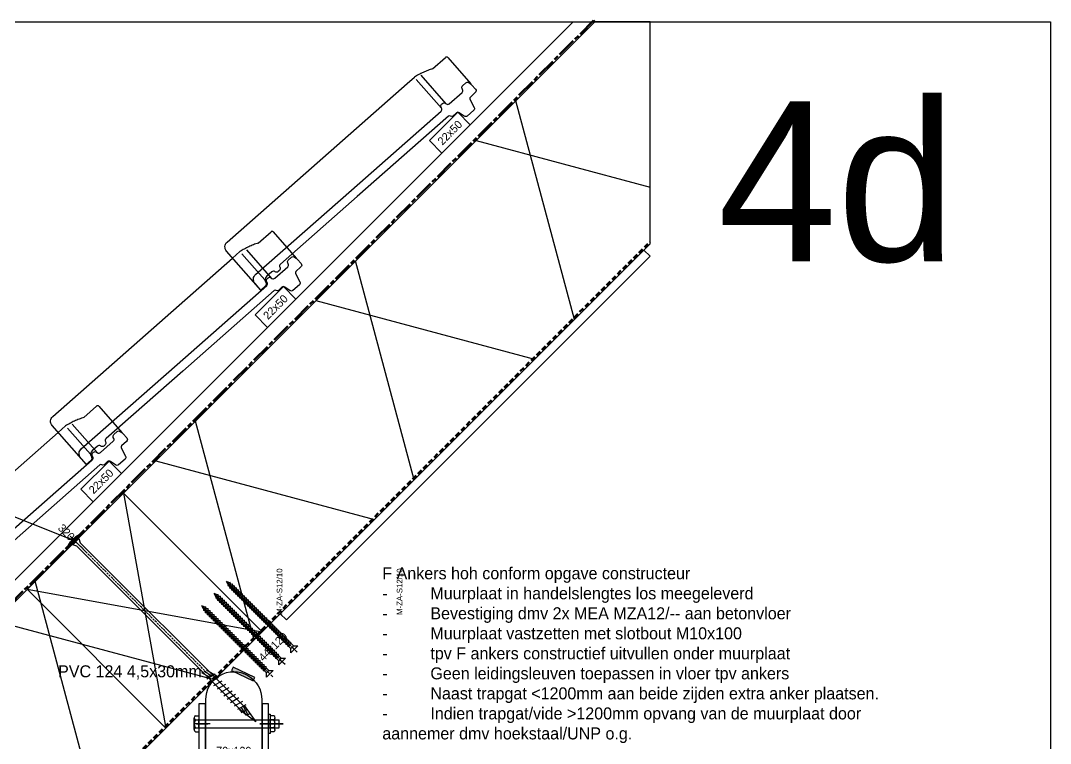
# Model space of a CAD drawing. Header units: millimetres. Extents: x -109306 to 269542, y -22401 to 197206.
# Drawn here: x 262256 to 263542, y -15375 to -14472 of the extents above; entities that cross this region are included whole.
import ezdxf
from ezdxf import colors
from ezdxf.entities.mleader import LeaderData, LeaderLine
from ezdxf.enums import TextEntityAlignment as Align
from ezdxf.math import Vec2, Vec3

# ---------------------------------------------------------------- set-up
doc = ezdxf.new("R2010")
doc.units = ezdxf.units.MM
for name, pattern in [('ACAD_ISO08W100', [36, 24, -3, 6, -3]), ('CENTER2', [1.125, 0.75, -0.125, 0.125, -0.125]), ('DASHDOT', [18.5, 12, -3, 0.5, -3]), ('DASHED2', [9.524999999999999, 6.349999999999999, -3.174999999999999])]:
    doc.linetypes.add(name, pattern=pattern)
for name, color, linetype in [('EHP Bevestigingsmiddelen', 1, 'Continuous'), ('EHP Luchtdichting', 6, 'Continuous'), ('EHP Tekst', 1, 'Continuous')]:
    doc.layers.add(name, color=color, linetype=linetype)
doc.layers.add('EHP Dampdichte folie', color=3, linetype='DASHED2', lineweight=60)
doc.layers.add('EHP Dampopen folie', color=5, linetype='ACAD_ISO08W100', lineweight=60)
doc.layers.add('EHP Hulplijnen tekst niet printen', color=4, linetype='Continuous', plot=False)
doc.styles.add('BouwTek', font='arial.ttf')
doc.styles.get("Standard").update_dxf_attribs({"font": ''})
doc.styles.get('Standard').set_extended_font_data('Century Gothic')

# ---------------------------------------------------------------- blocks, each defined once
blk = doc.blocks.new('*U675')
at = {"layer": 'EHP Bevestigingsmiddelen', "color": 1, "linetype": 'DASHDOT', "ltscale": 0.2}
blk.add_line((239.385843, -3.636214033244908e-15), (-9.120789999999943, 5.584688692939765e-16), dxfattribs=at)
at = {"layer": 'EHP Bevestigingsmiddelen'}
for p, q in [((-1.499999999999999, 9.5), (-2.5, 9.5)), ((-2.5, -9.5), (-2.5, 9.5)), ((7.041486534478669e-16, 11.5), (-1.499999999999999, 11.5)), ((-1.500000000000001, -11.5), (-1.499999999999999, 11.5)), ((-1.500000000000001, -11.5), (-1.499999999999999, 11.5)), ((0.7862359999999174, 5.334553000000597), (-1.5, 5.334553000000597)), ((-7.041486534478669e-16, -11.5), (7.041486534478669e-16, 11.5)), ((5.766851000000315, 3.000001000000338), (0.7862359999999174, 5.334553000000597)), ((0.7862359999999168, -5.334553000000597), (0.7862359999999174, 5.334553000000597)), ((293.8792100000001, 3.000001000000331), (5.766851000000315, 3.000001000000338)), ((238.8152770000006, 1.471101000002815), (227.9880080000003, 4.376712999997832)), ((239.6985880000002, -1.663065000000646), (228.8713180000004, 1.242548000001986)), ((240.9935390000001, -6.000001000000342), (237.8877090000005, 5.591109000000866)), ((240.9935370000003, -5.999998999999665), (237.8877090000005, 5.591109000000866)), ((246.9935370000003, -5.999998999999666), (243.8877090000005, 5.591111000001543)), ((252.9935370000003, -5.999998999999666), (249.8877069999999, 5.591111000001542)), ((253.0150560000002, -6.08030799999688), (249.9092259999998, 5.510801999997052)), ((259.0150560000002, -6.08030799999688), (255.9092280000004, 5.510801999997052)), ((265.0150560000002, -6.080307999996881), (261.9092280000004, 5.510801999997051)), ((271.0150540000004, -6.080307999996881), (267.9092259999998, 5.510801999997051)), ((277.0150560000002, -6.080307999996882), (273.9092259999998, 5.51080000000365)), ((283.0150560000002, -6.080307999996882), (279.9092280000004, 5.51080199999705)), ((289.0150560000002, -6.080307999996883), (285.9092280000004, 5.51080199999705)), ((295.0150540000004, -6.080307999996883), (291.9092259999998, 5.510801999997049)), ((292.6035300000003, 2.919622000001247), (298.528182, 4.509565000000286)), ((293.3277360000002, 0.2168509999973979), (304.1550050000005, 3.12246299999969)), ((318.8792100000001, -0.08030799999688439), (293.8792100000001, 4.000001000000331)), ((293.8792100000001, 3.000001000000331), (298.8835730000001, 3.183227000001345)), ((294.0519410000006, -2.485919999999176), (304.8792100000001, 0.4196920000031165)), ((300.5626090000005, -3.083022999999237), (298.7890700000007, 3.535917000001056)), ((306.6791830000002, -2.080307999996883), (305.4978920000003, 2.32832900000357)), ((-1.500000000000001, -9.5), (-2.5, -9.5)), ((0.7862359999999168, -5.334553000000597), (-1.5, -5.334553000000597)), ((-7.041486534478669e-16, -11.5), (-1.500000000000001, -11.5)), ((0.7862359999999168, -5.334553000000597), (5.766859000000295, -2.999998999999662)), ((294.4791560000003, -2.999998999999669), (5.766859000000295, -2.999998999999662)), ((240.5818980000004, -4.797229999996492), (229.754629, -1.891618000001475)), ((300.5471219999999, -3.025223999997259), (294.1896880000004, -2.999998999999669)), ((294.4791560000003, -3.999998999999669), (318.8792100000001, -0.08030799999688439))]:
    blk.add_line(p, q, dxfattribs=at)
blk.add_arc((28.29265649457668, -1.596603505066713e-14), 32.22479936311466, 162.8542148079576, 197.1457851920423, dxfattribs=at)
blk = doc.blocks.new('*U744')
at = {"layer": 'EHP Bevestigingsmiddelen', "color": 1, "linetype": 'DASHDOT', "ltscale": 0.2}
blk.add_line((13.70786104431774, -13.70786104431782), (-6.449372458778408, 6.449372458778413), dxfattribs=at)
at = {"layer": 'EHP Bevestigingsmiddelen', "xscale": -1, "rotation": 134.9999999999999}
blk.add_blockref('*U675', (0, 0), dxfattribs=at)
at = {"layer": 'EHP Hulplijnen tekst niet printen', "insert": (-11.13097796459043, 11.13097796459047), "char_height": 10, "attachment_point": 5, "rotation": 314.9999999999999}
blk.add_mtext_dynamic_manual_height_columns('320', width=10.98533508774472, gutter_width=17.5, heights=[0], dxfattribs=at)
blk = doc.blocks.new('*U717')
h = blk.add_hatch()
h.set_pattern_fill('ISOLATIE', color=256, scale=244.9999999999976, angle=45.00000008545901, style=0, pattern_type=2)
h.set_pattern_definition([(105.000000085459, (3.151238372976855e-12, -3.151238363576451e-12), (-236.6518273462399, -63.4106664030929), []), (165.000000085459, (3.151238372976855e-12, -3.151238363576451e-12), (-63.41066569714108, -236.651827535399), [])])
h.paths.add_polyline_path([(664.1119573664706, 1010.594282645771), (-173.2411616490988, 173.2411611323061), (0, 0), (733.2032862226638, 733.2032884098647), (733.2032859590124, 1010.59428264576)])
blk.add_lwpolyline([(664.1119573664706, 1010.594282645771), (-173.2411616490988, 173.2411611323061), (0, 0), (0, 0), (733.2032862226638, 733.2032884098647), (733.2032859590124, 1010.59428264576)], close=True)
blk = doc.blocks.new('*U779')
blk.add_lwpolyline([(0, 0), (642.2765652333262, 0), (642.2765652333262, 11), (0, 11)], close=True)
blk = doc.blocks.new('*U755')
at = {"layer": 'EHP Luchtdichting'}
h = blk.add_hatch(color=256, dxfattribs=at)
h.dxf.hatch_style = 1
h.paths.add_polyline_path([(0.9661719328224038, 2.031996997100926), (-0.9661701618453697, -2.031997839162397), (26.12712874657679, -14.91427847028089), (28.05947084124456, -10.85028363401756)])
blk.add_lwpolyline([(0.9661719328224038, 2.031996997100926), (-0.9661701618453697, -2.031997839162397), (26.12712874657679, -14.91427847028089), (28.05947084124456, -10.85028363401756)], close=True, dxfattribs=at)
at = {"layer": 'EHP Tekst', "insert": (-217.515184500089, 4.515290930191973), "char_height": 15, "attachment_point": 1}
blk.add_mtext('PVC 124 4,5x30mm', dxfattribs=at)
blk = doc.blocks.new('BNOVH000B$2')
at = {"color": 1, "linetype": 'Continuous', "ltscale": 400}
blk.add_lwpolyline([(-4.607633, -72.63407099999999), (-0.507161, -7.984014999999999, -0.414214), (7.983656, -0.505826), (306.765381, -19.461395)], format="xyb", dxfattribs=at)
at = {"color": 1, "linetype": 'DASHED2', "ltscale": 400}
blk.add_lwpolyline([(306.765381, -19.461395), (318.913177, -20.232227, -0.063748), (342.582732, -28.872767), (363.816071, -30.219614, -0.414214), (365.685305, -32.342388), (362.930328, -75.772003)], format="xyb", dxfattribs=at)
for points in [[(315.653687, -71.612961), (318.674286, -24.001543)], [(323.528778, -72.112488), (326.549377, -24.501074)]]:
    blk.add_lwpolyline(points, dxfattribs=at)
at = {"color": 7, "linetype": 'Continuous', "ltscale": 400}
for points in [[(162.939163, -75.24762), (35.388271, -67.155594, 0.346419), (32.332868, -69.26175699999999), (32.208397, -69.663368, -0.34642), (29.152066, -71.76974), (26.880663, -71.62571700000001, -0.346418), (24.116321, -69.149877), (24.043949, -68.736298, 0.346419), (21.27807, -66.260763), (12.150923, -65.681381, 0.339449), (6.694334, -69.342673), (6.107766000000001, -71.08606, -0.339452), (3.074921, -73.12224300000001), (-4.607633, -72.63407099999999), (-3.911165, -61.656105, -0.414214), (4.57868, -54.17960799999999), (163.721054, -64.275009)], [(163.721054, -64.275009), (312.597626, -73.719734, 0.34642), (315.65294, -71.612962), (316.081909, -70.22963, -0.346418), (319.137209, -68.122364), (320.513977, -68.210251, -0.346419), (323.278875, -70.685866), (323.528778, -72.112488, 0.34642), (326.293636, -74.589384), (347.527344, -75.935265, 0.34642), (350.582755, -73.829089), (351.011627, -72.44516, -0.346409), (354.067276, -70.339005), (359.435699, -70.67935200000001, -0.346429), (362.200625, -73.155084), (362.653351, -75.73613), (362.783844, -78.09605400000001), (362.351929, -84.892128, -0.414214), (359.167991, -87.69696), (350.891724, -87.171593, 0.346418), (348.683398, -88.693428), (345.226959, -99.860466, -0.34642), (342.170061, -101.96707), (331.379486, -101.282631, -0.345772), (328.614772, -98.812945), (327.279694, -91.291748, 0.345782), (324.515422, -88.822875), (318.587646, -88.446442, -0.348737), (316.607744, -86.658449, 0.348633), (314.626961, -84.870368), (162.939163, -75.24762)]]:
    blk.add_lwpolyline(points, format="xyb", dxfattribs=at)
blk = doc.blocks.new('*U803')
blk.add_lwpolyline([(4.679240163218398e-24, -4.679240163218215e-24), (35.3553390593267, 35.35533905932809), (19.79898987322235, 50.91168824543184), (-15.55634918610436, 15.55634918610375)], close=True)
at = {"color": 1, "flags": 8}
blk.add_attdef('22X50', text='', height=10, rotation=45.00000000000112, dxfattribs=at).set_placement((9.899495348191927, 25.45584457971004), align=Align.MIDDLE_CENTER)
blk = doc.blocks.new('*U817')
at = {"linetype": 'CENTER2', "ltscale": 5}
blk.add_line((-5.199999988079071, 0), (119.9997604191303, 0), dxfattribs=at)
at = {"linetype": 'Continuous', "ltscale": 100}
for p, q in [((0, -6), (0, 6)), ((0, 6), (3.800000011920929, 2.199999988079071)), ((3.800000011920929, 2.199999988079071), (7.321000009775162, 2.199999988079071)), ((3.800000011920929, 2.199999988079071), (3.800000011920929, -2.199999988079071)), ((7.321000009775162, 2.199999988079071), (8.500431448221207, 3.199999988079071)), ((7.321000009775162, 2.199999988079071), (8.500431448221207, -2.2016980946064)), ((9.679862886667252, 2.199999988079071), (8.500431448221207, 3.199999988079071)), ((8.500431448221207, 3.199999988079071), (8.500431448221207, -0.9210883378982544)), ((9.679862886667252, 2.199999988079071), (10.85929435491562, 2.199999988079071)), ((9.679862886667252, 2.199999988079071), (10.85929435491562, -2.2016980946064)), ((10.85929435491562, 2.199999988079071), (12.03872579336166, 3.199999988079071)), ((10.85929435491562, 2.199999988079071), (12.03872579336166, -2.2016980946064)), ((13.21815726161003, 2.199999988079071), (12.03872579336166, 3.199999988079071)), ((12.03872579336166, 3.199999988079071), (12.03872579336166, -0.9210883378982544)), ((13.21815726161003, 2.199999988079071), (14.39758870005608, 2.199999988079071)), ((13.21815726161003, 2.199999988079071), (14.39758870005608, -2.2016980946064)), ((14.39758870005608, 2.199999988079071), (15.57702013850212, 3.199999988079071)), ((14.39758870005608, 2.199999988079071), (15.57702013850212, -2.2016980946064)), ((16.75645160675049, 2.199999988079071), (15.57702013850212, 3.199999988079071)), ((15.57702013850212, 3.199999988079071), (15.57702013850212, -0.9210883378982544)), ((16.75645160675049, 2.199999988079071), (17.93588304519653, 2.199999988079071)), ((16.75645160675049, 2.199999988079071), (17.93588304519653, -2.2016980946064)), ((17.93758869171143, 2.199999988079071), (19.11702015995979, 3.199999988079071)), ((17.93758869171143, 2.199999988079071), (19.11702015995979, -2.2016980946064)), ((19.11702015995979, 3.199999988079071), (19.11702015995979, -0.9210883378982544)), ((20.29645159840584, 2.199999988079071), (19.11702015995979, 3.199999988079071)), ((20.29645159840584, 2.199999988079071), (21.47588306665421, -2.2016980946064)), ((20.29645159840584, 2.199999988079071), (21.47588306665421, 2.199999988079071)), ((21.47588306665421, 2.199999988079071), (22.65531450510025, 3.199999988079071)), ((21.47588306665421, 2.199999988079071), (22.65531450510025, -2.2016980946064)), ((23.83645159006119, 2.199999988079071), (22.65702015161514, 3.199999988079071)), ((22.65702015161514, 3.199999988079071), (22.65702015161514, -0.9210883378982544)), ((23.83645159006119, 2.199999988079071), (25.01588305830956, 2.199999988079071)), ((23.83645159006119, 2.199999988079071), (25.01588305830956, -2.2016980946064)), ((25.01588305830956, 2.199999988079071), (26.1953144967556, 3.199999988079071)), ((25.01588305830956, 2.199999988079071), (26.1953144967556, -2.2016980946064)), ((26.19702014327049, 3.199999988079071), (26.19702014327049, -0.9210883378982544)), ((27.37645161151886, 2.199999988079071), (26.19702014327049, 3.199999988079071)), ((27.37645161151886, 2.199999988079071), (28.5558830499649, -2.2016980946064)), ((27.37645161151886, 2.199999988079071), (28.5558830499649, 2.199999988079071)), ((28.5558830499649, 2.199999988079071), (29.73531451821327, 3.199999988079071)), ((28.5558830499649, 2.199999988079071), (29.73531451821327, -2.2016980946064)), ((29.73702016472816, 3.199999988079071), (29.73702016472816, -0.9210883378982544)), ((30.91645160317421, 2.199999988079071), (29.73702016472816, 3.199999988079071)), ((30.91645160317421, 2.199999988079071), (32.09588304162025, -2.2016980946064)), ((30.91645160317421, 2.199999988079071), (32.09588304162025, 2.199999988079071)), ((32.09588304162025, 2.199999988079071), (33.27531450986862, 3.199999988079071)), ((32.09588304162025, 2.199999988079071), (33.27531450986862, -2.2016980946064)), ((33.27702015638351, 3.199999988079071), (33.27702015638351, -0.9210883378982544)), ((34.45645159482956, 2.199999988079071), (33.27702015638351, 3.199999988079071)), ((34.45645159482956, 2.199999988079071), (35.63588306307793, -2.2016980946064)), ((34.45645159482956, 2.199999988079071), (35.63588306307793, 2.199999988079071)), ((35.63588306307793, 2.199999988079071), (36.81531450152397, 3.199999988079071)), ((35.63588306307793, 2.199999988079071), (36.81531450152397, -2.2016980946064)), ((36.81702014803886, 3.199999988079071), (36.81702014803886, -0.9210883378982544)), ((37.99645161628723, 2.199999988079071), (36.81702014803886, 3.199999988079071)), ((37.99645161628723, 2.199999988079071), (39.17588305473328, 2.199999988079071)), ((37.99645161628723, 2.199999988079071), (39.17588305473328, -2.2016980946064)), ((39.17588305473328, 2.199999988079071), (40.35531449317932, 3.199999988079071)), ((39.17588305473328, 2.199999988079071), (40.35531449317932, -2.2016980946064)), ((41.53645160794258, 2.199999988079071), (40.35702013969421, 3.199999988079071)), ((40.35702013969421, 3.199999988079071), (40.35702013969421, -0.9210883378982544)), ((41.53645160794258, 2.199999988079071), (42.71588304638863, 2.199999988079071)), ((41.53645160794258, 2.199999988079071), (42.71588304638863, -2.2016980946064)), ((42.71588304638863, 2.199999988079071), (43.89531451463699, 3.199999988079071)), ((42.71588304638863, 2.199999988079071), (43.89531451463699, -2.2016980946064)), ((45.07645159959793, 2.199999988079071), (43.89702016115189, 3.199999988079071)), ((43.89702016115189, 3.199999988079071), (43.89702016115189, -0.9210883378982544)), ((45.07645159959793, 2.199999988079071), (46.2558830678463, 2.199999988079071)), ((45.07645159959793, 2.199999988079071), (46.2558830678463, -2.2016980946064)), ((46.2558830678463, 2.199999988079071), (47.43531450629234, 3.199999988079071)), ((46.2558830678463, 2.199999988079071), (47.43531450629234, -2.2016980946064)), ((48.61645159125328, 2.199999988079071), (47.43702015280724, 3.199999988079071)), ((47.43702015280724, 3.199999988079071), (47.43702015280724, -0.9210883378982544)), ((48.61645159125328, 2.199999988079071), (49.79588305950165, 2.199999988079071)), ((48.61645159125328, 2.199999988079071), (49.79588305950165, -2.2016980946064)), ((49.79588305950165, 2.199999988079071), (50.97531449794769, 3.199999988079071)), ((49.79588305950165, 2.199999988079071), (50.97531449794769, -2.2016980946064)), ((52.15645161271095, 2.199999988079071), (50.97702014446259, 3.199999988079071)), ((50.97702014446259, 3.199999988079071), (50.97702014446259, -0.9210883378982544)), ((52.15645161271095, 2.199999988079071), (53.335883051157, 2.199999988079071)), ((52.15645161271095, 2.199999988079071), (53.335883051157, -2.2016980946064)), ((53.335883051157, 2.199999988079071), (54.51531448960304, 3.199999988079071)), ((53.335883051157, 2.199999988079071), (54.51531448960304, -2.2016980946064)), ((54.51702016592026, 3.199999988079071), (54.51702016592026, -0.9210883378982544)), ((55.6964516043663, 2.199999988079071), (54.51702016592026, 3.199999988079071)), ((55.6964516043663, 2.199999988079071), (56.87588304281235, -2.2016980946064)), ((55.6964516043663, 2.199999988079071), (56.87588304281235, 2.199999988079071)), ((56.87588304281235, 2.199999988079071), (58.05531451106071, 3.199999988079071)), ((56.87588304281235, 2.199999988079071), (58.05531451106071, -2.2016980946064)), ((58.05702015757561, 3.199999988079071), (58.05702015757561, -0.9210883378982544)), ((59.23645159602165, 2.199999988079071), (58.05702015757561, 3.199999988079071)), ((59.23645159602165, 2.199999988079071), (60.41588306427002, -2.2016980946064)), ((59.23645159602165, 2.199999988079071), (60.41588306427002, 2.199999988079071)), ((60.41588306427002, 2.199999988079071), (61.59531450271606, 3.199999988079071)), ((60.41588306427002, 2.199999988079071), (61.59531450271606, -2.2016980946064)), ((61.59702014923096, 3.199999988079071), (61.59702014923096, -0.9210883378982544)), ((62.77645161747932, 2.199999988079071), (61.59702014923096, 3.199999988079071)), ((62.77645161747932, 2.199999988079071), (63.95588305592537, -2.2016980946064)), ((62.77645161747932, 2.199999988079071), (63.95588305592537, 2.199999988079071)), ((63.95588305592537, 2.199999988079071), (65.13531449437141, 3.199999988079071)), ((63.95588305592537, 2.199999988079071), (65.13531449437141, -2.2016980946064)), ((65.1370201408863, 3.199999988079071), (65.1370201408863, -0.9210883378982544)), ((66.31645160913467, 2.199999988079071), (65.1370201408863, 3.199999988079071)), ((66.31645160913467, 2.199999988079071), (67.49588304758072, -2.2016980946064)), ((66.31645160913467, 2.199999988079071), (67.49588304758072, 2.199999988079071)), ((67.49588304758072, 2.199999988079071), (68.67531451582909, 3.199999988079071)), ((67.49588304758072, 2.199999988079071), (68.67531451582909, -2.2016980946064)), ((69.85474595427513, 2.199999988079071), (68.67531451582909, 3.199999988079071)), ((68.67531451582909, 3.199999988079071), (68.67531451582909, -0.9210883378982544)), ((69.85474595427513, 2.199999988079071), (71.03417739272118, -2.2016980946064)), ((69.85474595427513, 2.199999988079071), (71.03417739272118, 2.199999988079071)), ((71.03417739272118, 2.199999988079071), (72.21360886096954, 3.199999988079071)), ((71.03417739272118, 2.199999988079071), (72.21360886096954, -2.2016980946064)), ((72.21360886096954, 3.199999988079071), (72.21360886096954, -0.9210883378982544)), ((73.39304029941559, 2.199999988079071), (72.21360886096954, 3.199999988079071)), ((73.39304029941559, 2.199999988079071), (74.57247176766396, 2.199999988079071)), ((73.39304029941559, 2.199999988079071), (74.57247176766396, -2.2016980946064)), ((74.57247176766396, 2.199999988079071), (75.75190320611, 3.199999988079071)), ((74.57247176766396, 2.199999988079071), (75.75190320611, -2.2016980946064)), ((75.75190320611, 3.199999988079071), (75.75190320611, -0.9210883378982544)), ((76.93133464455605, 2.199999988079071), (75.75190320611, 3.199999988079071)), ((76.93133464455605, 2.199999988079071), (78.11076611280441, 2.199999988079071)), ((76.93133464455605, 2.199999988079071), (78.11076611280441, -2.2016980946064)), ((78.11076611280441, 2.199999988079071), (79.29019755125046, 3.199999988079071)), ((78.11076611280441, 2.199999988079071), (79.29019755125046, -2.2016980946064)), ((79.29019755125046, 3.199999988079071), (79.29019755125046, -0.9210883378982544)), ((80.46962901949883, 2.199999988079071), (79.29019755125046, 3.199999988079071)), ((80.46962901949883, 2.199999988079071), (81.64906045794487, 2.199999988079071)), ((80.46962901949883, 2.199999988079071), (81.64906045794487, -2.2016980946064)), ((81.64906045794487, 2.199999988079071), (82.82849189639091, 3.199999988079071)), ((81.64906045794487, 2.199999988079071), (82.82849189639091, -2.2016980946064)), ((82.82849189639091, 3.199999988079071), (82.82849189639091, -0.9210883378982544)), ((84.00792336463928, 2.199999988079071), (82.82849189639091, 3.199999988079071)), ((84.00792336463928, 2.199999988079071), (85.18735480308533, 2.199999988079071)), ((84.00792336463928, 2.199999988079071), (85.18735480308533, -2.2016980946064)), ((85.18735480308533, 2.199999988079071), (86.3667862713337, 3.199999988079071)), ((85.18735480308533, 2.199999988079071), (86.3667862713337, -2.2016980946064)), ((86.3667862713337, 3.199999988079071), (86.3667862713337, -0.9210883378982544)), ((87.54621770977974, 2.199999988079071), (86.3667862713337, 3.199999988079071)), ((87.54621770977974, 2.199999988079071), (88.72564914822578, 2.199999988079071)), ((87.54621770977974, 2.199999988079071), (88.72564914822578, -2.2016980946064)), ((88.72564914822578, 2.199999988079071), (89.90508061647415, 3.199999988079071)), ((88.72564914822578, 2.199999988079071), (89.90508061647415, -2.2016980946064)), ((89.90508061647415, 3.199999988079071), (89.90508061647415, -0.9210883378982544)), ((91.0845120549202, 2.199999988079071), (89.90508061647415, 3.199999988079071)), ((91.0845120549202, 2.199999988079071), (92.26394352316856, 2.199999988079071)), ((91.0845120549202, 2.199999988079071), (92.26394352316856, -2.2016980946064)), ((92.26394352316856, 2.199999988079071), (93.44337496161461, 3.199999988079071)), ((92.26394352316856, 2.199999988079071), (93.44337496161461, -2.2016980946064)), ((93.44337496161461, 3.199999988079071), (93.44337496161461, -0.9210883378982544)), ((94.62280640006065, 2.199999988079071), (93.44337496161461, 3.199999988079071)), ((94.62280640006065, 2.199999988079071), (95.80223786830902, 2.199999988079071)), ((94.62280640006065, 2.199999988079071), (95.80223786830902, -2.2016980946064)), ((95.80223786830902, 2.199999988079071), (96.98166930675507, 3.199999988079071)), ((95.80223786830902, 2.199999988079071), (96.98166930675507, -2.2016980946064)), ((96.98166930675507, 3.199999988079071), (96.98166930675507, -0.9210883378982544)), ((98.16110077500343, 2.199999988079071), (96.98166930675507, 3.199999988079071)), ((98.16110077500343, 2.199999988079071), (99.34053221344948, 2.199999988079071)), ((98.16110077500343, 2.199999988079071), (99.34053221344948, -2.2016980946064)), ((99.34053221344948, 2.199999988079071), (100.5199636518955, 3.199999988079071)), ((99.34053221344948, 2.199999988079071), (100.5199636518955, -2.2016980946064)), ((100.5216693282127, 3.199999988079071), (100.5216693282127, -0.9210883378982544)), ((101.7011007666588, 2.199999988079071), (100.5216693282127, 3.199999988079071)), ((101.7011007666588, 2.199999988079071), (102.8805322051048, -2.2016980946064)), ((101.7011007666588, 2.199999988079071), (102.8805322051048, 2.199999988079071)), ((102.8805322051048, 2.199999988079071), (104.0599636733532, 3.199999988079071)), ((102.8805322051048, 2.199999988079071), (104.0599636733532, -2.2016980946064)), ((104.0599636733532, 3.199999988079071), (104.0599636733532, -0.9210883378982544)), ((105.2393951117992, 2.199999988079071), (104.0599636733532, 3.199999988079071)), ((105.2411007583141, 2.199999988079071), (106.4205322265625, -2.2016980946064)), ((105.2411007583141, 2.199999988079071), (106.4205322265625, 2.199999988079071)), ((106.4205322265625, 2.199999988079071), (107.5999636650085, 3.199999988079071)), ((106.4205322265625, 2.199999988079071), (107.5999636650085, -2.2016980946064)), ((108.7793951034546, 2.199999988079071), (107.5999636650085, 3.199999988079071)), ((107.5999636650085, 3.199999988079071), (107.5999636650085, -0.9210883378982544)), ((108.7793951034546, 2.199999988079071), (109.958826571703, -2.2016980946064)), ((108.7793951034546, 2.199999988079071), (109.958826571703, 2.199999988079071)), ((109.958826571703, 2.199999988079071), (111.138258010149, 3.199999988079071)), ((109.958826571703, 2.199999988079071), (111.138258010149, -2.2016980946064)), ((111.138258010149, 3.199999988079071), (111.138258010149, -0.9210883378982544)), ((112.3176894783974, 1.800000011920929), (111.138258010149, 3.199999988079071)), ((112.3176894783974, 1.800000011920929), (113.4971209168434, -1.801698088645935)), ((112.3176894783974, 1.800000011920929), (113.4971209168434, 1.599999994039536)), ((113.4971209168434, 1.599999994039536), (114.6765523552895, -1.601698100566864)), ((114.6765523552895, 2.599999994039536), (114.6765523552895, -0.9210883378982544)), ((115.8559838235378, 1.199999988079071), (117.0354152619839, -1.2016980946064)), ((3.800000011920929, -2.199999988079071), (0, -6)), ((3.800000011920929, -2.199999988079071), (8.500431448221207, -2.2016980946064)), ((8.500431448221207, -2.2016980946064), (9.679862886667252, -3.2016980946064)), ((10.85929435491562, -2.2016980946064), (9.679862886667252, -3.2016980946064)), ((10.85929435491562, -2.2016980946064), (12.03872579336166, -2.2016980946064)), ((12.03872579336166, -2.2016980946064), (13.21815726161003, -3.2016980946064)), ((14.39758870005608, -2.2016980946064), (13.21815726161003, -3.2016980946064)), ((14.39758870005608, -2.2016980946064), (15.57702013850212, -2.2016980946064)), ((15.57702013850212, -2.2016980946064), (16.75645160675049, -3.2016980946064)), ((17.93588304519653, -2.2016980946064), (16.75645160675049, -3.2016980946064)), ((17.93758869171143, -2.2016980946064), (19.11702015995979, -2.2016980946064)), ((19.11702015995979, -2.2016980946064), (20.29645159840584, -3.2016980946064)), ((21.47588306665421, -2.2016980946064), (20.29645159840584, -3.2016980946064)), ((21.47588306665421, -2.2016980946064), (22.65531450510025, -2.2016980946064)), ((22.65702015161514, -2.2016980946064), (23.83645159006119, -3.2016980946064)), ((25.01588305830956, -2.2016980946064), (23.83645159006119, -3.2016980946064)), ((25.01588305830956, -2.2016980946064), (26.1953144967556, -2.2016980946064)), ((26.19702014327049, -2.2016980946064), (27.37645161151886, -3.2016980946064)), ((28.5558830499649, -2.2016980946064), (27.37645161151886, -3.2016980946064)), ((28.5558830499649, -2.2016980946064), (29.73531451821327, -2.2016980946064)), ((29.73702016472816, -2.2016980946064), (30.91645160317421, -3.2016980946064)), ((32.09588304162025, -2.2016980946064), (30.91645160317421, -3.2016980946064)), ((32.09588304162025, -2.2016980946064), (33.27531450986862, -2.2016980946064)), ((33.27702015638351, -2.2016980946064), (34.45645159482956, -3.2016980946064)), ((35.63588306307793, -2.2016980946064), (34.45645159482956, -3.2016980946064)), ((35.63588306307793, -2.2016980946064), (36.81531450152397, -2.2016980946064)), ((36.81702014803886, -2.2016980946064), (37.99645161628723, -3.2016980946064)), ((39.17588305473328, -2.2016980946064), (37.99645161628723, -3.2016980946064)), ((39.17588305473328, -2.2016980946064), (40.35531449317932, -2.2016980946064)), ((40.35702013969421, -2.2016980946064), (41.53645160794258, -3.2016980946064)), ((42.71588304638863, -2.2016980946064), (41.53645160794258, -3.2016980946064)), ((42.71588304638863, -2.2016980946064), (43.89531451463699, -2.2016980946064)), ((43.89702016115189, -2.2016980946064), (45.07645159959793, -3.2016980946064)), ((46.2558830678463, -2.2016980946064), (45.07645159959793, -3.2016980946064)), ((46.2558830678463, -2.2016980946064), (47.43531450629234, -2.2016980946064)), ((47.43702015280724, -2.2016980946064), (48.61645159125328, -3.2016980946064)), ((49.79588305950165, -2.2016980946064), (48.61645159125328, -3.2016980946064)), ((49.79588305950165, -2.2016980946064), (50.97531449794769, -2.2016980946064)), ((50.97702014446259, -2.2016980946064), (52.15645161271095, -3.2016980946064)), ((53.335883051157, -2.2016980946064), (52.15645161271095, -3.2016980946064)), ((53.335883051157, -2.2016980946064), (54.51531448960304, -2.2016980946064)), ((54.51702016592026, -2.2016980946064), (55.6964516043663, -3.2016980946064)), ((56.87588304281235, -2.2016980946064), (55.6964516043663, -3.2016980946064)), ((56.87588304281235, -2.2016980946064), (58.05531451106071, -2.2016980946064)), ((58.05702015757561, -2.2016980946064), (59.23645159602165, -3.2016980946064)), ((60.41588306427002, -2.2016980946064), (59.23645159602165, -3.2016980946064)), ((60.41588306427002, -2.2016980946064), (61.59531450271606, -2.2016980946064)), ((61.59702014923096, -2.2016980946064), (62.77645161747932, -3.2016980946064)), ((63.95588305592537, -2.2016980946064), (62.77645161747932, -3.2016980946064)), ((63.95588305592537, -2.2016980946064), (65.13531449437141, -2.2016980946064)), ((65.1370201408863, -2.2016980946064), (66.31645160913467, -3.2016980946064)), ((67.49588304758072, -2.2016980946064), (66.31645160913467, -3.2016980946064)), ((67.49588304758072, -2.2016980946064), (68.67531451582909, -2.2016980946064)), ((68.67531451582909, -2.2016980946064), (69.85474595427513, -3.2016980946064)), ((71.03417739272118, -2.2016980946064), (69.85474595427513, -3.2016980946064)), ((71.03417739272118, -2.2016980946064), (72.21360886096954, -2.2016980946064)), ((72.21360886096954, -2.2016980946064), (73.39304029941559, -3.2016980946064)), ((74.57247176766396, -2.2016980946064), (73.39304029941559, -3.2016980946064)), ((74.57247176766396, -2.2016980946064), (75.75190320611, -2.2016980946064)), ((75.75190320611, -2.2016980946064), (76.93133464455605, -3.2016980946064)), ((78.11076611280441, -2.2016980946064), (76.93133464455605, -3.2016980946064)), ((78.11076611280441, -2.2016980946064), (79.29019755125046, -2.2016980946064)), ((79.29019755125046, -2.2016980946064), (80.46962901949883, -3.2016980946064)), ((81.64906045794487, -2.2016980946064), (80.46962901949883, -3.2016980946064)), ((81.64906045794487, -2.2016980946064), (82.82849189639091, -2.2016980946064)), ((82.82849189639091, -2.2016980946064), (84.00792336463928, -3.2016980946064)), ((85.18735480308533, -2.2016980946064), (84.00792336463928, -3.2016980946064)), ((85.18735480308533, -2.2016980946064), (86.3667862713337, -2.2016980946064)), ((86.3667862713337, -2.2016980946064), (87.54621770977974, -3.2016980946064)), ((88.72564914822578, -2.2016980946064), (87.54621770977974, -3.2016980946064)), ((88.72564914822578, -2.2016980946064), (89.90508061647415, -2.2016980946064)), ((89.90508061647415, -2.2016980946064), (91.0845120549202, -3.2016980946064)), ((92.26394352316856, -2.2016980946064), (91.0845120549202, -3.2016980946064)), ((92.26394352316856, -2.2016980946064), (93.44337496161461, -2.2016980946064)), ((93.44337496161461, -2.2016980946064), (94.62280640006065, -3.2016980946064)), ((95.80223786830902, -2.2016980946064), (94.62280640006065, -3.2016980946064)), ((95.80223786830902, -2.2016980946064), (96.98166930675507, -2.2016980946064)), ((96.98166930675507, -2.2016980946064), (98.16110077500343, -3.2016980946064)), ((99.34053221344948, -2.2016980946064), (98.16110077500343, -3.2016980946064)), ((99.34053221344948, -2.2016980946064), (100.5199636518955, -2.2016980946064)), ((100.5216693282127, -2.2016980946064), (101.7011007666588, -3.2016980946064)), ((102.8805322051048, -2.2016980946064), (101.7011007666588, -3.2016980946064)), ((102.8805322051048, -2.2016980946064), (104.0599636733532, -2.2016980946064)), ((104.0599636733532, -2.2016980946064), (105.2393951117992, -3.2016980946064)), ((106.4205322265625, -2.2016980946064), (105.2411007583141, -3.2016980946064)), ((106.4205322265625, -2.2016980946064), (107.5999636650085, -2.2016980946064)), ((107.5999636650085, -2.2016980946064), (108.7793951034546, -3.2016980946064)), ((109.958826571703, -2.2016980946064), (108.7793951034546, -3.2016980946064)), ((109.958826571703, -2.2016980946064), (111.138258010149, -2.2016980946064)), ((111.138258010149, -2.2016980946064), (112.3176894783974, -3.2016980946064)), ((113.4971209168434, -1.801698088645935), (112.3176894783974, -3.2016980946064)), ((113.4971209168434, -1.801698088645935), (114.6765523552895, -1.601698100566864))]:
    blk.add_line(p, q, dxfattribs=at)
at = {"linetype": 'CENTER2', "ltscale": 100}
for p, q in [((113.4971209168434, 1.599999994039536), (114.6765523552895, 2.599999994039536)), ((115.8559838235378, 1.199999988079071), (114.6765523552895, 2.599999994039536)), ((115.8559838235378, 1.199999988079071), (119.9997604191303, 0)), ((117.0354152619839, -1.2016980946064), (119.9997604191303, 0)), ((114.6765523552895, -1.601698100566864), (115.8559838235378, -2.601698100566864)), ((117.0354152619839, -1.2016980946064), (115.8559838235378, -2.601698100566864))]:
    blk.add_line(p, q, dxfattribs=at)
blk = doc.blocks.new('s12 10')
at = {"color": 1}
for p, q in [((-9.873223999999027, 2.364020000000892), (9.846663000000262, 2.364020999999411)), ((-9.873223999999027, 0), (-9.873223999999027, 2.364020000000892)), ((-9.873223999999027, 0), (9.846663000000262, 0)), ((-7.5, 2.868700000000899), (-7.5, 7.01871299999948)), ((-6.67657699999836, 7.364020000000892), (6.816532000000734, 7.364020000000892)), ((-6.67657699999836, 2.496830000000045), (6.715390000001207, 2.496830000000045)), ((-4.833660000000236, -12.74751800000013), (-4.833660000000236, 0)), ((-3.98671800000011, 3.2116500000011), (-3.98671800000011, 6.601082999999562)), ((-3.705527999998594, 0), (-3.705527999998594, 2.364020000000892)), ((3.705529999999271, 0), (3.705529999999271, 2.364020999999411)), ((4.01328199999989, 3.21165099999962), (4.01328199999989, 6.601082000001043)), ((4.807099000001472, -12.74751800000013), (4.807099000001472, 0)), ((7.5, 2.868700000000899), (7.5, 7.01871299999948)), ((9.846663000000262, 0), (9.846663000000262, 2.364020999999411)), ((-4.833660000000236, -0.106246999999712), (4.807099000001472, -0.106246999999712)), ((-4.833660000000236, -12.74751800000013), (-4, -13.34751800000049)), ((-4.833660000000236, -12.74751800000013), (4.807099000001472, -12.74751800000013)), ((4, -13.34751800000049), (4.807099000001472, -12.74751800000013)), ((-4.833660000000236, -16.10624699999971), (4.807099000001472, -16.10624699999971)), ((-4.833660000000236, -45.10624699999971), (-4.833660000000236, -16.10624699999971)), ((-4.727412000000186, -16), (4.727413000000524, -16)), ((-4, -16), (-4, -13.34751800000049)), ((-4, -13.34751800000049), (4, -13.34751800000049)), ((-3.410388000000239, -45.10624699999971), (-3.410388000000239, -20.10624699999971)), ((-3.410388000000239, -20.10624699999971), (-2.910388000000239, -20.10624699999971)), ((-2.910388000000239, -45.10624699999971), (-2.910388000000239, -20.10624699999971)), ((2.859502999999677, -45.10624699999971), (2.859502999999677, -20.10624699999971)), ((2.859502999999677, -20.10624699999971), (3.359502999999677, -20.10624699999971)), ((3.359502999999677, -45.10624699999971), (3.359502999999677, -20.10624699999971)), ((4, -16), (4, -13.34751800000049)), ((4.807099000001472, -45.10624699999971), (4.807099000001472, -16.10624699999971)), ((-4.966470999999729, -51.20888399999967), (-3.969450000000506, -45.10624699999971)), ((-4.966470999999729, -52.63597999999911), (-4.966470999999729, -51.20888399999967)), ((-4.833660000000236, -45.10624699999971), (4.807099000001472, -45.10624699999971)), ((0, -52.63597999999911), (0, -39.97977600000013)), ((3.918684000000212, -45.10624699999971), (4.913347000001522, -51.20888399999967)), ((4.913347000001522, -52.63597999999911), (4.913347000001522, -51.20888399999967)), ((-4.966470999999729, -52), (4.913347000001522, -52)), ((-4.966470999999729, -52.63597999999911), (4.913347000001522, -52.63597999999911))]:
    blk.add_line(p, q, dxfattribs=at)
at = {"ltscale": 0.1}
blk.add_line((0, -51.12797800000044), (0, 6.94970000000103), dxfattribs=at)
at = {"color": 1}
for centre, radius, start, end in [((-6.623453000000154, 3.718683999999485), 1.206261, 223.774999999937, 266.9070000000663), ((-6.623453000000154, 6.168728000000556), 1.20654, 93.07870000002521, 136.2110000000551), ((-7.625715999998647, 3.468527999999424), 4.781457, 40.59499999999503, 54.55852100008444), ((-7.625715999998647, 6.343555999999808), 4.781058, 306.4306459999621, 319.405000000005), ((-0.374284000001353, 3.468527999999424), 4.781483, 125.4419170000401, 139.4000000000457), ((-0.374284000001353, 6.343555999999808), 4.781058, 220.5999999999543, 233.5693540000379), ((0.374284000001353, 3.468527999999424), 4.781457, 40.59499999999503, 54.55852100008444), ((0.374284000001353, 6.343555999999808), 4.781058, 306.4306459999621, 319.405000000005), ((7.625716999998986, 3.468527999999424), 4.781483, 125.4419170000401, 139.4000000000457), ((7.625716999998986, 6.343555999999808), 4.781058, 220.5999999999543, 233.5693540000379), ((6.650014999999257, 6.168728000000556), 1.206835, 43.7753000000556, 86.90800000004911), ((6.650014999999257, 3.718683999999485), 1.206554, 273.1060000000723, 316.2379999999858)]:
    blk.add_arc(centre, radius, start, end, dxfattribs=at)
blk = doc.blocks.new('*U850')
blk.add_blockref('s12 10', (0, 0))
at = {"layer": 'EHP Hulplijnen tekst niet printen', "insert": (-18.39617592027207, 231.9142203645042), "char_height": 7, "attachment_point": 5, "rotation": 90, "style": 'BouwTek'}
blk.add_mtext_dynamic_manual_height_columns('M-ZA-S12/10', width=580.1215574265989, gutter_width=9, heights=[0], dxfattribs=at)
blk = doc.blocks.new('*U848')
for p, q in [((13.79831990599632, 7.275957614183426e-12), (-6.201680094003677, 7.275957614183426e-12)), ((-6.000000000007276, -7.210832307806413), (-6, 7.247084889662801)), ((-4.5, 10.01363483980822), (0, 10.01363483980822)), ((-4.5, 5.013634839808219), (0, 5.013634839808219)), ((0, 10.01363483980822), (0, -9.977382257995487)), ((0, -5.532771982921986), (0, 5.532771982921986)), ((0, 5), (0, -5)), ((0, 5), (100.0000000000073, 5)), ((105, 7.275957614183426e-12), (79, 7.275957614183426e-12)), ((105, 7.275957614183426e-12), (79, 7.275957614183426e-12)), ((87, 7.275957614183426e-12), (105, 7.275957614183426e-12)), ((87, 7.275957614183426e-12), (105, 7.275957614183426e-12)), ((93.5, 10.01363483980822), (89, 10.01363483980822)), ((89, 10.01363483980822), (89, -9.977382257995487)), ((89, -5.532771982921986), (89, 5.532771982921986)), ((93.5, 5.013634839808219), (89, 5.013634839808219)), ((89, 5), (89, -5)), ((94.82778245471854, -7.151888985470578), (94.82778245471127, 7.306028211998637)), ((100.0000000000073, -5), (100.0000000000073, 5)), ((-4.5, -4.977382257995487), (0, -4.977382257995487)), ((-4.5, -9.977382257995487), (0, -9.977382257995487)), ((0, -4.999999999992724), (100.0000000000073, -5)), ((93.5, -4.977382257995487), (89, -4.977382257995487)), ((93.5, -9.977382257995487), (89, -9.977382257995487))]:
    blk.add_line(p, q)
blk.add_lwpolyline([(87, -12), (87, 12), (89, 12), (89, -12)], close=True)
for centre, radius, start, end in [((-3.191352266912872, 7.513634839808219), 2.821800646627076, 117.6302177861603, 242.3697822138397), ((3.068204970630177, 0.01812629090272821), 9.068232029433355, 146.5725876611237, 213.4274123388763), ((92.19135226691287, 7.513634839808219), 2.821800646627076, 297.6302177861602, 62.36978221383975), ((85.93179502936982, 0.01812629090272821), 9.068232029433355, 326.5725876611236, 33.42741233887634), ((-3.191352266912872, -7.477382257995487), 2.821800646627076, 117.6302177861603, 242.3697822138397), ((92.19135226691287, -7.477382257995487), 2.821800646627076, 297.6302177861602, 62.36978221383975)]:
    blk.add_arc(centre, radius, start, end)
blk = doc.blocks.new('*U845')
blk.add_lwpolyline([(69.99999999999955, 105), (69.99999999999955, 20), (-4.547473508864641e-13, 20.00000000000728), (-4.547473508864641e-13, 105.0000000000073, -0.9999999999999999)], format="xyb", close=True)
at = {"linetype": 'ByBlock'}
blk.add_lwpolyline([(306.4999999999995, 8), (260.4999999999995, 8), (260.4999999999995, 11.5), (260.4999999999995, -3.5), (260.4999999999995, 8), (123.4999999999995, 8), (123.4999999999995, 11.5), (123.4999999999995, -3.5), (123.4999999999995, 8), (97.49999999999955, 8), (97.49999999999955, 11.5), (97.49999999999955, -3.5), (97.49999999999955, 8), (78.49999999999955, 8), (78.49999999999955, 75), (81.49999999999955, 75), (67.49999999999955, 75), (78.49999999999955, 75), (78.49999999999955, 100), (70.49999999999955, 100), (70.49999999999955, 8), (6.499999999999545, 8, -0.414213562373095), (-0.5000000000004547, 15), (-0.5000000000004547, 75), (2.499999999999545, 75), (-11.50000000000045, 75), (-0.5000000000004547, 75), (-0.5000000000004547, 100), (-8.499999990446668, 100), (-8.499999990446668, 15, 0.414213562373095), (6.500000009553332, 0), (306.4999999999995, 0), (306.4999999999995, 8)], format="xyb", dxfattribs=at)
for points in [[(3.552713678800501e-15, -3.552713678800501e-15), (-15, -1.77635683940025e-15), (15, -1.77635683940025e-15), (3.552713678800501e-15, 0), (3.552713678800501e-15, 15), (-1.77635683940025e-15, -15), (0, 0)], [(-4.547473508864641e-13, 20.00000000000728), (69.99999999999955, 20), (69.9999999999983, 0), (-4.547473508864641e-13, 20.00000000000728), (3.552713678800501e-15, -3.552713678800501e-15), (69.99999999999955, 20), (69.9999999999983, 0), (5.757077917265784e-15, -7.270628543665225e-12)]]:
    blk.add_lwpolyline(points)
blk.add_circle((3.552713678800501e-15, -3.552713678800501e-15), 7.5)
for p in [(110.4999999999995, 8), (260.4999999999995, 8)]:
    blk.add_blockref('*U850', p)
at = {"layer": 'EHP Bevestigingsmiddelen'}
blk.add_blockref('*U848', (-8.499999990446668, 75), dxfattribs=at)
at = {"color": 1}
blk.add_attdef('HAKR', text='', height=10, rotation=45.00000000000161, dxfattribs=at).set_placement((83.92262783991063, 171.2106684194146), align=Align.MIDDLE_CENTER)
blk.add_attdef('70X120MP_ROND', text='', height=10, dxfattribs=at).set_placement((34.99999999999955, 41.22449072675113), align=Align.MIDDLE_CENTER)

msp = doc.modelspace()

# ---------------------------------------------------------------- linework, layer by layer
for p, q in [((262018.768423901, -15400.79748171652), (262945.8801730989, -14473.6857325186)), ((261819.2572797817, -15627.17868352094), (262922.7502531654, -14523.68571013719)), ((262287.4250444964, -15505.49321447234), (263041.84156459, -14751.07670987092))]:
    msp.add_line(p, q)
msp.add_lwpolyline([(262263.8317147435, -15182.60424855913), (262437.0728761342, -15355.84540994983), (262557.2810289359, -15235.63725714812), (262384.0398675452, -15062.39609575742), (262263.8317147435, -15182.60424855913), (262557.2810289359, -15235.63725714812), (262384.0398675452, -15062.39609575742), (262437.0728761342, -15355.84540994983)])
at = {"layer": 'EHP Dampdichte folie'}
msp.add_lwpolyline([(262280.3539791306, -15509.73585776932), (262280.3539791306, -15509.73585776932), (263041.8415512188, -14748.24828568113)], dxfattribs=at)
at = {"layer": 'EHP Dampopen folie'}
msp.add_lwpolyline([(262972.7502052984, -14473.68572839096), (262971.3359917339, -14472.2715148307), (262039.571877148, -15404.03562941671), (261982.7112016638, -15432.62320985767), (261982.62264205, -15432.71176947143), (261982.7112016638, -15432.62320985767), (261912.0005235451, -15503.33388797633)], dxfattribs=at)
at = {"layer": 'EHP Hulplijnen tekst niet printen'}
msp.add_lwpolyline([(261541.8409567625, -14473.68572610809), (263541.840655422, -14473.68572610809), (263541.840655422, -15973.68571925943), (261541.8409567625, -15973.68571925943)], close=True, dxfattribs=at)

# ---------------------------------------------------------------- block references
for name, p in [('*U717', (262308.638247932, -15484.28001103674)), ('*U744', (262323.9357911443, -15122.50017215827)), ('*U755', (262519.9521433099, -15282.02219924219))]:
    msp.add_blockref(name, p)
for name, p, rotation in [('BNOVH000B$2', (262507.5885993497, -14754.18045651518), 44.99999999999994), ('BNOVH000B$2', (262289.7997107442, -14971.96934512064), 44.99999999999994), ('*U779', (262587.6834493388, -15220.7911731532), 44.99999999999849), ('BNOVH000B$2', (262072.0108221387, -15189.7582337261), 44.99999999999994)]:
    msp.add_blockref(name, p, dxfattribs=dict(rotation=rotation))
ref = msp.add_blockref('*U803', (262781.8774893086, -14637.68841630893))
ref.add_attrib('22X50', '22x50', dxfattribs={"color": 1, "height": 10, "rotation": 45}).set_placement((262791.7769846568, -14612.23257172923), align=Align.MIDDLE_CENTER)
ref = msp.add_blockref('*U803', (262564.0886007031, -14855.47730491438))
ref.add_attrib('22X50', '22x50', dxfattribs={"color": 1, "height": 10, "rotation": 45}).set_placement((262573.9880960513, -14830.02146033467), align=Align.MIDDLE_CENTER)
ref = msp.add_blockref('*U803', (262346.2997120976, -15073.26619351984))
ref.add_attrib('22X50', '22x50', dxfattribs={"color": 1, "height": 10, "rotation": 45}).set_placement((262356.1992074458, -15047.81034894014), align=Align.MIDDLE_CENTER)
msp.add_blockref('*U845', (262486.9225194263, -15425.4932299645)).add_auto_attribs({'70X120MP_ROND': '70x120', 'HAKR': '44x120'})
at = {"layer": 'EHP Hulplijnen tekst niet printen', "rotation": 135}
for p in [(262597.5829449194, -15257.56072632604), (262582.2679431164, -15272.8757282204), (262566.9529412676, -15288.19073006908)]:
    msp.add_blockref('*U817', p, dxfattribs=at)

# ---------------------------------------------------------------- texts
at = {"layer": 'EHP Hulplijnen tekst niet printen'}
msp.add_text('4d', height=200, dxfattribs=at).set_placement((263126.5193324119, -14772.9203968053))
at = {"layer": 'EHP Tekst'}
note = msp.add_mtext_dynamic_manual_height_columns('F Ankers hoh conform opgave constructeur\\P-^IMuurplaat in handelslengtes los meegeleverd\\P-^IBevestiging dmv 2x MEA MZA12/-- aan betonvloer\\P-^IMuurplaat vastzetten met slotbout M10x100\\P-^Itpv F ankers constructief uitvullen onder muurplaat\\P-^IGeen leidingsleuven toepassen in vloer tpv ankers\\P-^INaast trapgat <1200mm aan beide zijden extra anker plaatsen.\\P', width=664.3010126207082, gutter_width=100, heights=[225.9630127812773, 0], dxfattribs=dict(at, insert=(262707.4254442283, -15155.0292338017), char_height=15, attachment_point=1))
for column, words in zip(note.columns.linked_columns, ['-^IIndien trapgat/vide >1200mm opvang van de muurplaat door aannemer dmv hoekstaal/UNP o.g.']):
    column.text = words

# ---------------------------------------------------------------- leaders
ml = msp.add_multileader_mtext('Standard', dxfattribs=at)
ml.set_content('HTT 8x320 hoh 600mm\\Pincl. volgring rond 30mm', color=256)
ml.set_leader_properties()
ml.build(insert=Vec2(0, 0))
ml.multileader.update_dxf_attribs({"arrow_head_size": 10})
ctx = ml.context
ctx.base_point, ctx.char_height, ctx.arrow_head_size, ctx.plane_origin = Vec3(261916.6582933449, -15062.88962793905), 15, 10, Vec3(262323.9357773055, -15122.50015831942)
ctx.text_align_type = 2
notes = []
notes.append((ctx, [(0, (1, 1, 0), (262174.1137658126, -15062.88962793905), (-1, 0), 8, [(0, [(262323.9357773055, -15122.50015831942)], 0, [])])]))
ctx.mtext.insert, ctx.mtext.alignment, ctx.mtext.flow_direction = Vec3(262164.1137658126, -15053.18464840289), 3, 5
for ctx, leaders in notes:
    for number, flags, end, landing, length, lines in leaders:
        leader = LeaderData()
        leader.index, (leader.has_last_leader_line, leader.has_dogleg_vector, leader.attachment_direction) = number, flags
        leader.last_leader_point, leader.dogleg_vector, leader.dogleg_length = Vec3(end), Vec3(landing), length
        for number, points, colour, breaks in lines:
            line = LeaderLine()
            line.index, line.vertices, line.color, line.breaks = number, Vec3.list(points), colors.encode_raw_color(colour), breaks
            leader.lines.append(line)
        ctx.leaders.append(leader)

doc.saveas('drawing.dxf')
